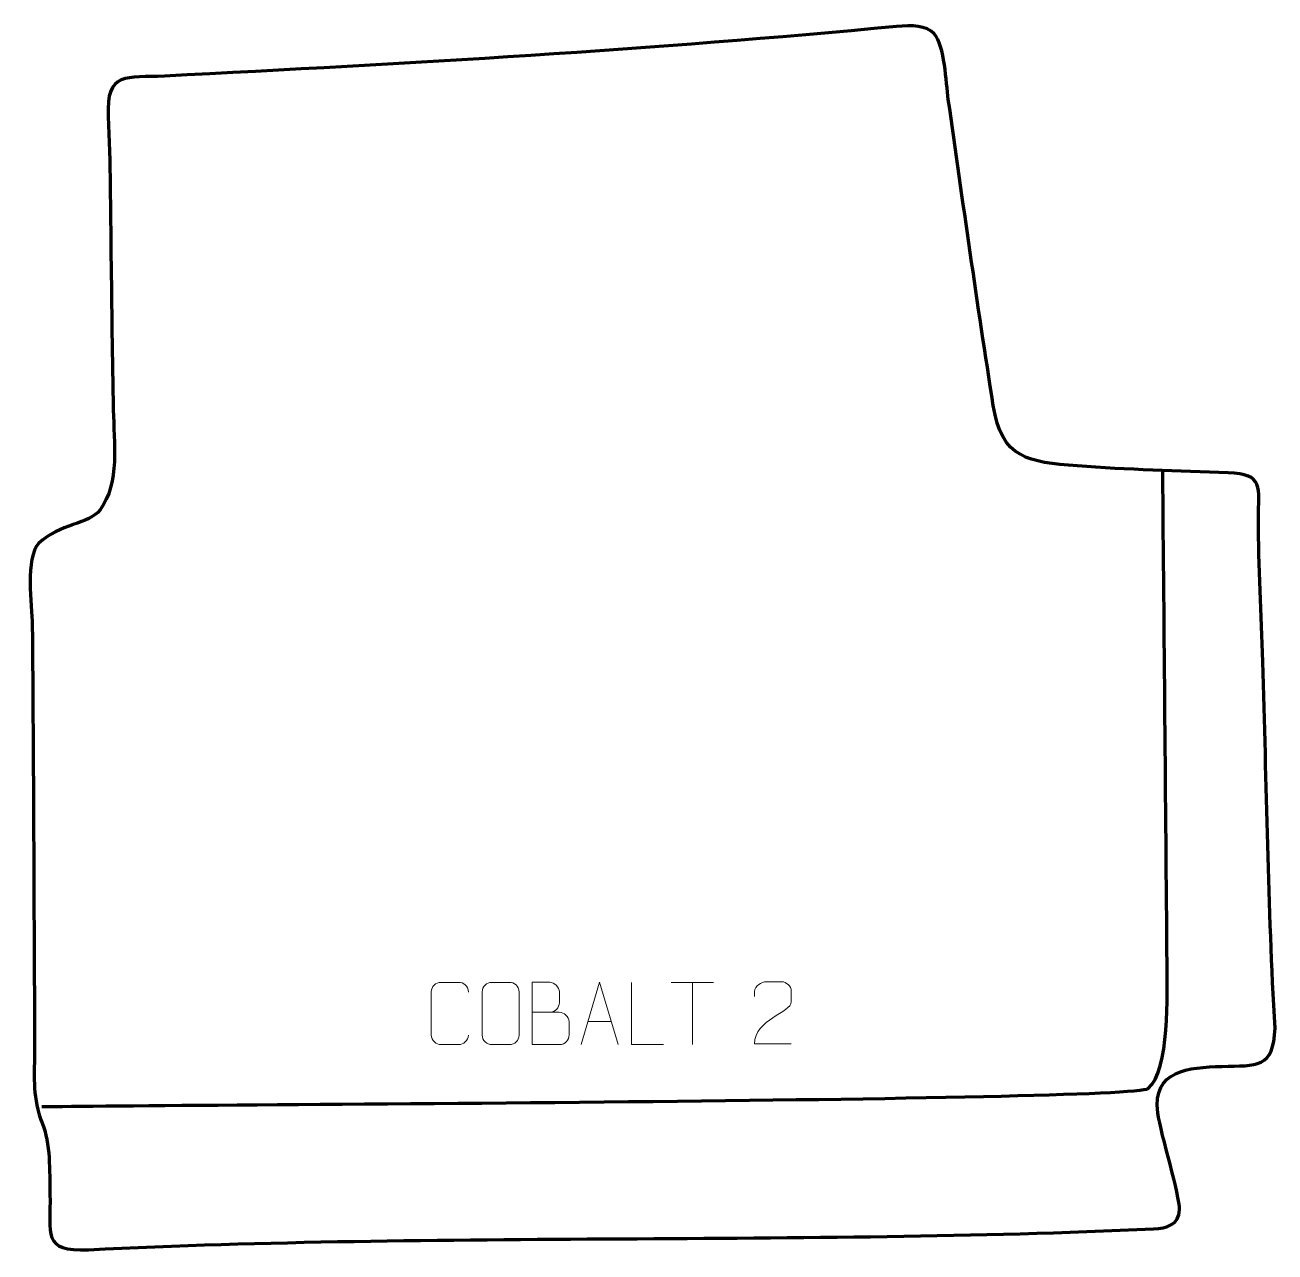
# Model space of a CAD drawing. Header units: millimetres. Extents: x -482 to 19, y 69 to 561.
import ezdxf

# ---------------------------------------------------------------- set-up
doc = ezdxf.new("R2010")
doc.units = ezdxf.units.MM
doc.header["$MEASUREMENT"] = 0
doc.layers.add('layer 2', color=7, linetype='Continuous')
doc.layers.add('layer 3', color=7, linetype='Continuous')

msp = doc.modelspace()

# ---------------------------------------------------------------- linework, layer by layer
at = {"layer": 'layer 2', "color": 142, "lineweight": 158}
msp.add_open_spline([(-475.4615, 127.5833), (-433.1368, 128.3839), (-38.5241, 129.7158), (-32.0202, 134.8623), (-32.0202, 134.8623), (-23.3975, 141.6852), (-24.3581, 173.8631), (-24.4497, 184.552), (-24.4497, 184.552), (-25.016, 250.5639), (-25.6013, 316.5762), (-26.1772, 382.5882)], degree=3, knots=[0, 0, 0, 0, 0.25, 0.25, 0.25, 0.25, 0.5, 0.5, 0.5, 0.5, 1, 1, 1, 1], dxfattribs=at)
at = {"layer": 'layer 3', "color": 242, "lineweight": 158}
msp.add_open_spline([(-447.7906, 468.5594), (-448.0569, 487.0711), (-447.9934, 506.0846), (-448.9068, 524.5245), (-448.9068, 524.5245), (-449.8114, 542.787), (-441.496, 540.0069), (-426.3806, 540.7696), (-426.3806, 540.7696), (-329.1895, 545.6735), (-229.6987, 551.3318), (-132.9075, 560.6746), (-132.9075, 560.6746), (-126.8728, 561.257), (-120.7863, 561.0782), (-117.8078, 557.7014), (-117.8078, 557.7014), (-113.4462, 552.7563), (-113.148, 538.4478), (-112.1514, 531.4454), (-112.1514, 531.4454), (-106.327, 490.5853), (-100.5682, 449.5029), (-94.1151, 408.7479), (-94.1151, 408.7479), (-90.7152, 387.2753), (-80.1893, 385.9745), (-60.3943, 384.4839), (-60.3943, 384.4839), (-40.6733, 382.9989), (-19.7849, 382.2858), (-0.0229, 381.7101), (-0.0229, 381.7101), (14.549, 381.2855), (12.1442, 375.8297), (12.167, 363.1342), (12.167, 363.1342), (12.2009, 344.2407), (13.3186, 324.8987), (13.9268, 305.9687), (13.9268, 305.9687), (15.4647, 257.1998), (15.9881, 207.6889), (18.8045, 159.0882), (18.8045, 159.0882), (18.3033, 142.7939), (11.5344, 144.1371), (-2.5641, 143.7093), (-2.5641, 143.7093), (-15.6056, 143.3135), (-30.4795, 142.3256), (-28.1743, 125.0951), (-28.1743, 125.0951), (-26.838, 116.179), (-19.3099, 91.911), (-19.4578, 86.2853), (-19.4578, 86.2853), (-19.6156, 80.2872), (-24.473, 78.8188), (-29.9019, 78.5728), (-29.9019, 78.5728), (-172.1858, 72.1281), (-315.2083, 77.2096), (-456.7532, 70.2371), (-456.7532, 70.2371), (-475.7334, 69.3021), (-471.8706, 76.5331), (-472.2485, 92.4473), (-472.2485, 92.4473), (-472.4964, 102.0266), (-471.9077, 112.4344), (-475.5131, 121.378), (-475.5131, 121.378), (-475.9757, 122.5255), (-476.3701, 123.669), (-476.7059, 124.81), (-476.7059, 124.81), (-479.3634, 133.8399), (-478.3509, 142.7272), (-478.4064, 152.4183), (-478.4064, 152.4183), (-478.7275, 208.4592), (-478.8146, 264.6016), (-479.3706, 320.6284), (-479.3706, 320.6284), (-479.5443, 328.6497), (-482.2598, 347.5483), (-476.7309, 353.5149), (-476.7309, 353.5149), (-468.6814, 361.1758), (-456.3054, 361.1994), (-452.1918, 366.8305), (-452.1918, 366.8305), (-444.1992, 377.7717), (-446.6257, 393.8739), (-446.8908, 406.9095), (-446.8908, 406.9095), (-447.3081, 427.4335), (-447.4953, 448.0264), (-447.7906, 468.5594)], degree=3, knots=[0, 0, 0, 0, 0.03846154, 0.03846154, 0.03846154, 0.03846154, 0.07692308, 0.07692308, 0.07692308, 0.07692308, 0.11538462, 0.11538462, 0.11538462, 0.11538462, 0.15384615, 0.15384615, 0.15384615, 0.15384615, 0.19230769, 0.19230769, 0.19230769, 0.19230769, 0.23076923, 0.23076923, 0.23076923, 0.23076923, 0.26923077, 0.26923077, 0.26923077, 0.26923077, 0.30769231, 0.30769231, 0.30769231, 0.30769231, 0.34615385, 0.34615385, 0.34615385, 0.34615385, 0.38461538, 0.38461538, 0.38461538, 0.38461538, 0.42307692, 0.42307692, 0.42307692, 0.42307692, 0.46153846, 0.46153846, 0.46153846, 0.46153846, 0.5, 0.5, 0.5, 0.5, 0.53846154, 0.53846154, 0.53846154, 0.53846154, 0.57692308, 0.57692308, 0.57692308, 0.57692308, 0.61538462, 0.61538462, 0.61538462, 0.61538462, 0.65384615, 0.65384615, 0.65384615, 0.65384615, 0.69230769, 0.69230769, 0.69230769, 0.69230769, 0.73076923, 0.73076923, 0.73076923, 0.73076923, 0.76923077, 0.76923077, 0.76923077, 0.76923077, 0.80769231, 0.80769231, 0.80769231, 0.80769231, 0.84615385, 0.84615385, 0.84615385, 0.84615385, 0.88461538, 0.88461538, 0.88461538, 0.88461538, 0.92307692, 0.92307692, 0.92307692, 0.92307692, 1, 1, 1, 1], dxfattribs=at)
at = {"layer": 'layer 3', "color": 250, "lineweight": 9}
for points, knots in [([(-304.5414, 156.2848), (-304.6812, 153.9614), (-306.3584, 152.4818), (-308.5061, 152.471), (-308.5061, 152.471), (-310.838, 152.4714), (-313.1699, 152.4714), (-315.5014, 152.471), (-315.5014, 152.471), (-317.4264, 152.3656), (-319.3985, 154.2501), (-319.3873, 156.2674), (-319.3873, 156.2674), (-319.3869, 162.0375), (-319.3869, 167.8072), (-319.3873, 173.5765), (-319.3873, 173.5765), (-319.3831, 175.7146), (-317.6364, 177.4338), (-315.484, 177.4203), (-315.484, 177.4203), (-313.1583, 177.4203), (-310.8322, 177.4203), (-308.5061, 177.4203), (-308.5061, 177.4203), (-306.5595, 177.4558), (-304.5681, 175.9643), (-304.5414, 173.5267)], [0, 0, 0, 0, 0.125, 0.125, 0.125, 0.125, 0.25, 0.25, 0.25, 0.25, 0.375, 0.375, 0.375, 0.375, 0.5, 0.5, 0.5, 0.5, 0.625, 0.625, 0.625, 0.625, 0.75, 0.75, 0.75, 0.75, 1, 1, 1, 1]), ([(-295.0983, 177.4198), (-292.7726, 177.4198), (-290.4465, 177.4198), (-288.1204, 177.4198), (-288.1204, 177.4198), (-286.1738, 177.4554), (-284.1824, 175.9638), (-284.1557, 173.5262), (-284.1557, 173.5262), (-284.1561, 167.7793), (-284.1561, 162.032), (-284.1557, 156.2843), (-284.1557, 156.2843), (-284.2955, 153.9609), (-285.9727, 152.4813), (-288.1204, 152.4705), (-288.1204, 152.4705), (-290.4523, 152.4709), (-292.7842, 152.4709), (-295.1157, 152.4705), (-295.1157, 152.4705), (-297.0407, 152.3651), (-299.0128, 154.2496), (-299.0016, 156.2669), (-299.0016, 156.2669), (-299.0013, 162.037), (-299.0013, 167.8067), (-299.0016, 173.576), (-299.0016, 173.576), (-298.9974, 175.7141), (-297.2507, 177.4333), (-295.0983, 177.4198)], [0, 0, 0, 0, 0.11111111, 0.11111111, 0.11111111, 0.11111111, 0.22222222, 0.22222222, 0.22222222, 0.22222222, 0.33333333, 0.33333333, 0.33333333, 0.33333333, 0.44444444, 0.44444444, 0.44444444, 0.44444444, 0.55555556, 0.55555556, 0.55555556, 0.55555556, 0.66666667, 0.66666667, 0.66666667, 0.66666667, 0.77777778, 0.77777778, 0.77777778, 0.77777778, 1, 1, 1, 1]), ([(-278.9593, 165.4389), (-275.3207, 165.4393), (-271.7336, 165.4393), (-268.0942, 165.4389), (-268.0942, 165.4389), (-266.1188, 165.4216), (-264.1952, 163.6855), (-264.1952, 161.6359), (-264.1952, 161.6359), (-264.1956, 160.5073), (-264.1956, 157.4579), (-264.1952, 156.329), (-264.1952, 156.329), (-264.1776, 154.4711), (-265.7197, 152.4572), (-268.0412, 152.4741), (-268.0412, 152.4741), (-271.681, 152.4745), (-275.3204, 152.4745), (-278.9593, 152.4741), (-278.9593, 152.4741), (-278.9593, 160.7924), (-278.9593, 169.1102), (-278.9593, 177.4277), (-278.9593, 177.4277), (-276.5856, 177.4277), (-274.2115, 177.4277), (-271.8373, 177.4277), (-271.8373, 177.4277), (-270.1565, 177.4453), (-268.0597, 175.5348), (-268.042, 173.5724), (-268.042, 173.5724), (-268.0424, 171.5063), (-268.0424, 171.3603), (-268.042, 169.2938), (-268.042, 169.2938), (-268.0247, 167.2277), (-269.8792, 165.4216), (-271.8892, 165.4389)], [0, 0, 0, 0, 0.09090909, 0.09090909, 0.09090909, 0.09090909, 0.18181818, 0.18181818, 0.18181818, 0.18181818, 0.27272727, 0.27272727, 0.27272727, 0.27272727, 0.36363636, 0.36363636, 0.36363636, 0.36363636, 0.45454545, 0.45454545, 0.45454545, 0.45454545, 0.54545455, 0.54545455, 0.54545455, 0.54545455, 0.63636364, 0.63636364, 0.63636364, 0.63636364, 0.72727273, 0.72727273, 0.72727273, 0.72727273, 0.81818182, 0.81818182, 0.81818182, 0.81818182, 1, 1, 1, 1]), ([(-259.3797, 152.4741), (-259.3797, 152.4741), (-252.0087, 177.4276), (-252.0087, 177.4276), (-252.0087, 177.4276), (-252.0087, 177.4276), (-244.4388, 152.4741), (-244.4388, 152.4741)], [0, 0, 0, 0, 0.33333333, 0.33333333, 0.33333333, 0.33333333, 1, 1, 1, 1]), ([(-226.2501, 152.4667), (-226.2501, 152.4667), (-239.1992, 152.4667), (-239.1992, 152.4667), (-239.1992, 152.4667), (-239.1992, 152.4667), (-239.1992, 177.4203), (-239.1992, 177.4203)], [0, 0, 0, 0, 0.33333333, 0.33333333, 0.33333333, 0.33333333, 1, 1, 1, 1]), ([(-175.0773, 152.7049), (-179.9917, 152.7052), (-184.9061, 152.7052), (-189.8202, 152.7049), (-189.8202, 152.7049), (-189.8202, 162.6372), (-175.1692, 165.2784), (-175.0773, 169.5887), (-175.0773, 169.5887), (-175.0776, 171.0128), (-175.0776, 172.4365), (-175.0773, 173.8598), (-175.0773, 173.8598), (-175.0942, 175.9369), (-177.217, 177.6617), (-178.888, 177.679), (-178.888, 177.679), (-180.9612, 177.6786), (-183.0341, 177.6786), (-185.1065, 177.679), (-185.1065, 177.679), (-186.9286, 177.6955), (-189.7533, 175.9034), (-189.8202, 173.8098), (-189.8202, 173.8098), (-189.8202, 173.8098), (-189.8202, 171.755), (-189.8202, 171.755)], [0, 0, 0, 0, 0.125, 0.125, 0.125, 0.125, 0.25, 0.25, 0.25, 0.25, 0.375, 0.375, 0.375, 0.375, 0.5, 0.5, 0.5, 0.5, 0.625, 0.625, 0.625, 0.625, 0.75, 0.75, 0.75, 0.75, 1, 1, 1, 1])]:
    msp.add_open_spline(points, degree=3, knots=knots, dxfattribs=at)
for points in [[(-223.2397, 177.3968), (-223.2397, 177.3968), (-206.2525, 177.3968), (-206.2525, 177.3968)], [(-214.7459, 152.4668), (-214.7459, 152.4668), (-214.7459, 177.4203), (-214.7459, 177.4203)], [(-256.6571, 161.7235), (-256.6571, 161.7235), (-247.1614, 161.7235), (-247.1614, 161.7235)]]:
    msp.add_open_spline(points, degree=3, dxfattribs=at)

doc.saveas('drawing.dxf')
